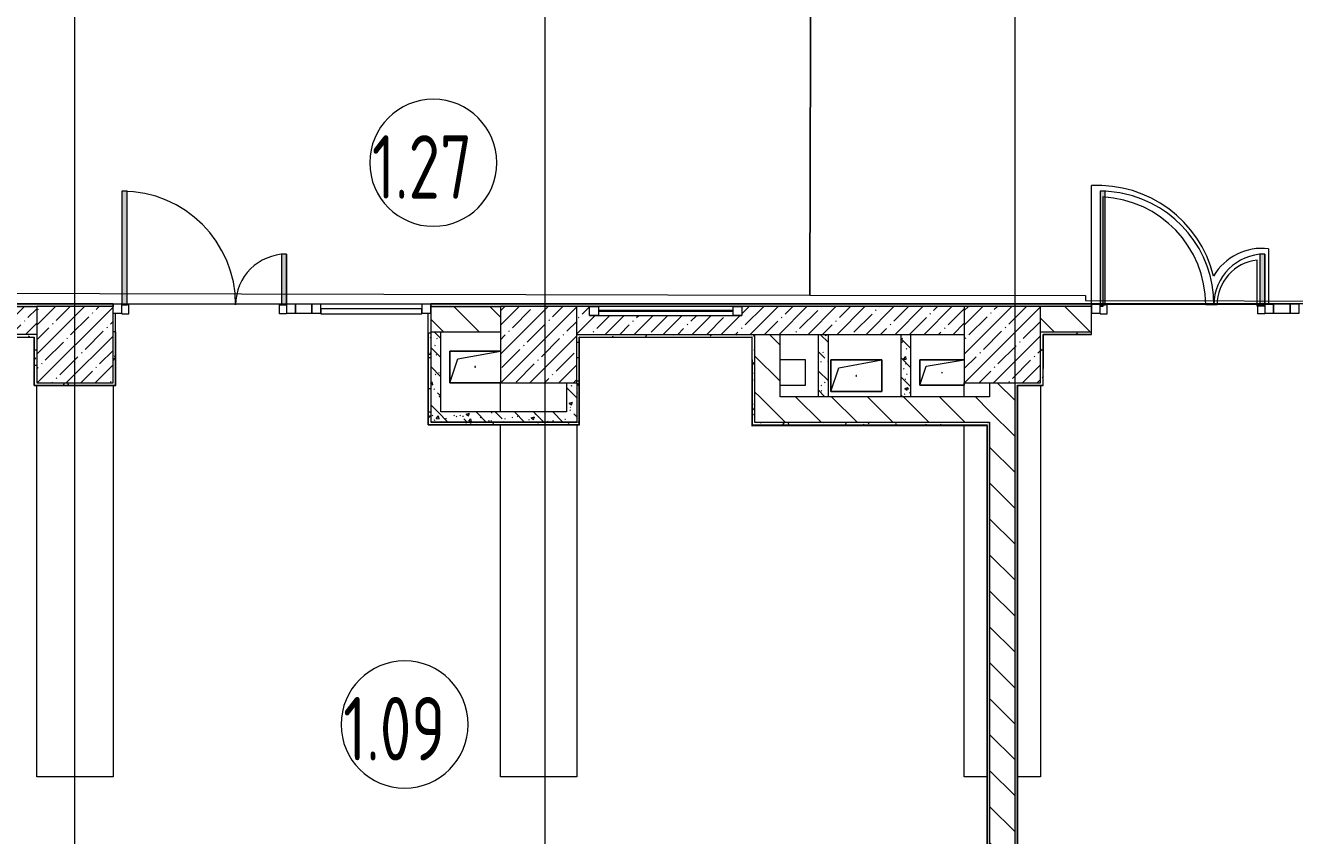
# Model space of a CAD drawing. Header units: millimetres. Extents: x -1113 to 415037, y -3642 to 354837.
# Drawn here: x 21885 to 31875, y 3600 to 9976 of the extents above; entities that cross this region are included whole.
import ezdxf

# ---------------------------------------------------------------- set-up
doc = ezdxf.new("R2010")
doc.units = ezdxf.units.MM
for name, color, linetype, lineweight in [('A-AREA-BNDY', 7, 'Continuous', 5), ('A-AREA-IDEN', 7, 'Continuous', 9), ('A-DETL-GENF', 7, 'Continuous', 9), ('A-FLOR', 7, 'Continuous', 9), ('A-GENM', 7, 'Continuous', 9), ('A-GLAZ', 7, 'Continuous', 9), ('A-GLAZ-1', 7, 'Continuous', 5), ('A-GLAZ-CURT', 7, 'Continuous', 9), ('A-GLAZ-CURT-1', 7, 'Continuous', 5), ('A-GLAZ-CURT-2', 7, 'Continuous', 20), ('A-GLAZ-CWMG', 7, 'Continuous', 9), ('A-GLAZ-CWMG-1', 7, 'Continuous', 20), ('A-WALL', 7, 'Continuous', 5), ('I-WALL', 7, 'Continuous', 5), ('S-COLS', 7, 'Continuous', 9), ('S-COLS-1', 7, 'Continuous', 5), ('Оси', 7, 'Continuous', 9)]:
    doc.layers.add(name, color=color, linetype=linetype, lineweight=lineweight)
for name, color, linetype, lineweight, true_color in [('A-DOOR-1', 7, 'Continuous', 5, 0xc0c0c0), ('A-DOOR-4', 7, 'Continuous', 5, 0xd7dbdf), ('A-WALL-1', 9, 'Continuous', 5, 0x808080), ('A-WALL-FNSH-1', 9, 'Continuous', 5, 0x808080)]:
    doc.layers.add(name, color=color, linetype=linetype, lineweight=lineweight, true_color=true_color)
doc.layers.add('A-FLOR-PATT-1', color=7, linetype='Continuous', lineweight=9, true_color=0xeef6ff, transparency=0.5)
doc.styles.add('СПДС', font='ГОСТ тип А.ttf', dxfattribs={"width": 0.9})
pattern_1 = [(135, (64.7, -136.06), (-141.4214, -141.4214), [])]
pattern_2 = [(135, (64.7, -136.06), (-150.8683, -150.8683), [213.36, -35.56, 7.112, -35.56]), (135, (64.7, 14.71), (-150.8683, -150.8683), []), (50, (64.7, -136.06), (255.0577, -22.3145), [26.67, -293.37]), (355, (64.7, -136.06), (-49.3404, 267.4791), [21.336, -234.696]), (100.451, (85.96, -137.92), (205.7195, 245.1636), [22.666, -249.326]), (46.184, (64.7, -64.94), (379.511, -58.86), [40.005, -440.055]), (96.636, (96.33, -69.85), (332.3634, 346.399), [33.999, -373.989]), (351.184, (64.7, -64.94), (332.367, 346.3953), [32.004, -352.044]), (21, (100.26, -82.72), (212.2602, -143.1711), [26.67, -293.37]), (326, (100.26, -82.72), (86.5224, 257.8632), [21.336, -234.696]), (71.451, (117.95, -94.65), (298.784, 114.6901), [22.666, -249.326]), (37.5, (64.7, -136.06), (4.32385, 118.3775), [6.706, -225.146, 6.706, -231.546, -235.585]), (37.5, (64.7, -136.06), (4.32385, 118.3775), [-470.103, 6.706, -228.879]), (7.5, (64.7, -136.06), (93.5476, 140.2533), [6.706, -129.134, 6.706, -219.812, -89.789]), (7.5, (64.7, -136.06), (93.5476, 140.2533), [-362.356, 6.706, -83.083]), (327.5, (-14.6, -136.06), (189.82734, -8.0202), [6.706, -82.194, 6.706, -270.662, -368.046]), (327.5, (-14.6, -136.06), (189.82734, -8.0202), [-366.268, 6.706, -361.34]), (317.5, (-50.16, -136.06), (207.3811, 35.5976), [6.706, -108.864, 6.706, -177.495, -261.366]), (317.5, (-50.16, -136.06), (207.3811, 35.5976), [-299.771, 6.706, -254.66])]
pattern_3 = [(45, (64.7, -136.06), (-114.04925, 114.04925), []), (45, (178.75, -136.06), (-114.04925, 114.04925), [201.612, -40.322, 6.706, -33.617])]
pattern_4 = [(0, (64.7, -136.06), (243.84, 60.96), [20.117, -162.763, 20.117, -162.763, -975.36]), (0, (64.7, -136.06), (243.84, 60.96), [-365.76, 20.117, -345.643, 20.117, -162.763, -426.72]), (0, (64.7, -136.06), (243.84, 60.96), [-914.4, 20.117, -101.803, 20.117, -284.683]), (120, (156.14, -105.58), (-174.71291, 180.69163), [20.117, -162.763, 20.117, -162.763, -975.36]), (120, (156.14, -105.58), (-174.71291, 180.69163), [-365.76, 20.117, -345.643, 20.117, -162.763, -426.72]), (120, (156.14, -105.58), (-174.71291, 180.69163), [-914.4, 20.117, -101.803, 20.117, -284.683]), (240, (186.62, 16.34), (-69.12709, -241.65163), [20.117, -162.763, 20.117, -162.763, -975.36]), (240, (186.62, 16.34), (-69.12709, -241.65163), [-365.76, 20.117, -345.643, 20.117, -162.763, -426.72]), (240, (186.62, 16.34), (-69.12709, -241.65163), [-914.4, 20.117, -101.803, 20.117, -284.683])]

# ---------------------------------------------------------------- blocks, each defined once
blk = doc.blocks.new('BSC_Колонна _Прямоугольная - 600х600-23286269-Объем проектирования 1 этажа')
at = {"layer": 'S-COLS-1'}
h = blk.add_hatch(dxfattribs=at)
h.set_pattern_fill('FP_3', color=256, style=0, pattern_type=2)
h.set_pattern_definition([(45, (-29509.74, -7600), (-114.04925, 114.04925), []), (45, (-29395.7, -7600), (-114.04925, 114.04925), [201.613, -40.323, 6.706, -33.617])])
h.paths.add_polyline_path([(-300, -300), (300, -300), (300, 300), (-300, 300), (-300, -187.4)])
for p, q in [((300, 300), (-300, 300)), ((-300, 300), (-300, -300)), ((300, -300), (300, 300)), ((-300, -300), (300, -300))]:
    blk.add_line(p, q, dxfattribs=at)
blk = doc.blocks.new('BSC_Колонна _Прямоугольная - 600х600-V18-Объем проектирования 1 этажа')
at = {"layer": 'S-COLS-1'}
h = blk.add_hatch(dxfattribs=at)
h.set_pattern_fill('FP_28', color=256, style=0, pattern_type=2)
h.set_pattern_definition([(45, (-25860, -7600), (-114.0493, 114.0493), []), (45, (-25745.95, -7600), (-114.0493, 114.0493), [201.613, -40.323, 6.706, -33.617])])
h.paths.add_polyline_path([(300, -300), (300, 300), (-300, 300), (-300, -300), (-110.8, -300)])
for p, q in [((300, 300), (-300, 300)), ((-300, 300), (-300, -300)), ((300, -300), (300, 300)), ((-300, -300), (300, -300))]:
    blk.add_line(p, q, dxfattribs=at)
blk = doc.blocks.new('BSC_Колонна _Прямоугольная - 600х600-V153-Объем проектирования 1 этажа')
at = {"layer": 'S-COLS-1'}
h = blk.add_hatch(dxfattribs=at)
h.set_pattern_fill('FP_155', color=256, style=0, pattern_type=2)
h.set_pattern_definition([(45, (-22210, -7600), (-114.0493, 114.0493), []), (45, (-22095.95, -7600), (-114.0493, 114.0493), [201.613, -40.323, 6.706, -33.617])])
h.paths.add_polyline_path([(160.9, -300), (300, -300), (300, 300), (-300, 300), (-300, -300)])
for p, q in [((300, 300), (-300, 300)), ((-300, 300), (-300, -300)), ((300, -300), (300, 300)), ((-300, -300), (300, -300))]:
    blk.add_line(p, q, dxfattribs=at)
blk = doc.blocks.new('GM_Отверстие прямоугольное _в плите_ - Отверстие-21981599-Объем проектирования 1 этажа')
at = {"layer": 'A-GENM'}
for p, q in [((-175, -100), (-175, 100)), ((-175, 100), (175, 100)), ((175, 100), (-175, 100)), ((-175, 100), (-175, -100)), ((-125, 50), (175, 100)), ((-175, -100), (-125, 50)), ((175, -80), (175, -100)), ((175, -100), (175, -80)), ((175, -100), (-175, -100)), ((-175, -100), (175, -100))]:
    blk.add_line(p, q, dxfattribs=at)
for start, end in [(360, 180), (180, 360)]:
    blk.add_arc((0, 0), 2.5, start, end, dxfattribs=at)
blk = doc.blocks.new('GM_Отверстие прямоугольное _в плите_ - Отверстие-V199-Объем проектирования 1 этажа')
at = {"layer": 'A-GENM'}
for p, q in [((-200, -125), (-200, 125)), ((-200, 125), (200, 125)), ((200, 125), (-200, 125)), ((-200, 125), (-200, -125)), ((-137.5, 62.5), (200, 125)), ((200, 125), (200, -125)), ((200, -125), (200, 125)), ((-200, -125), (-137.5, 62.5)), ((200, -125), (-200, -125)), ((-200, -125), (200, -125))]:
    blk.add_line(p, q, dxfattribs=at)
for start, end in [(360, 180), (180, 360)]:
    blk.add_arc((0, 0), 2.5, start, end, dxfattribs=at)
blk = doc.blocks.new('GM_Отверстие прямоугольное _в плите_ - Отверстие-V206-Объем проектирования 1 этажа')
at = {"layer": 'A-GENM'}
for p, q in [((-200, -125), (-200, 125)), ((-200, 125), (200, 125)), ((200, 125), (-200, 125)), ((-200, 125), (-200, -125)), ((-137.5, 62.5), (200, 125)), ((-200, -125), (-137.5, 62.5)), ((200, -125), (-200, -125)), ((-200, -125), (200, -125))]:
    blk.add_line(p, q, dxfattribs=at)
for start, end in [(360, 180), (180, 360)]:
    blk.add_arc((0, 0), 2.5, start, end, dxfattribs=at)
blk = doc.blocks.new('Прямоугольный импост - 50 x 70 мм-31700031-Объем проектирования 1 этажа')
at = {"layer": 'A-GLAZ-CWMG-1'}
for p, q in [((-70, 35), (0, 35)), ((-70, -35), (-70, 35)), ((0, 35), (0, -35)), ((0, -35), (-70, -35))]:
    blk.add_line(p, q, dxfattribs=at)
blk = doc.blocks.new('Дверь_Витражная_остекление_ - ДВН_ДАО_Главный вход_1200 в свету-31742133-Объем проектирования 1 этажа')
at = {"layer": 'A-DETL-GENF'}
for p, q in [((-607.5, 925), (-647.5, 925)), ((-647.5, 925), (-647.5, 35)), ((-607.5, 30), (-607.5, 925)), ((647.5, 430), (607.5, 430)), ((607.5, 430), (607.5, 30)), ((647.5, 35), (647.5, 430)), ((-647.5, 30), (-607.5, 30)), ((-592.5, 30), (-647.5, 30)), ((-592.5, -40), (-592.5, 30)), ((592.5, -40), (592.5, 30)), ((592.5, 30), (647.5, 30)), ((607.5, 30), (647.5, 30)), ((-647.5, -35), (-647.5, -40)), ((-647.5, -40), (-592.5, -40)), ((647.5, -40), (592.5, -40)), ((647.5, -35), (647.5, -40))]:
    blk.add_line(p, q, dxfattribs=at)
at = {"layer": 'A-DOOR-1'}
for p, q in [((-647.5, 925), (-647.5, 35)), ((647.5, 430), (647.5, 35))]:
    blk.add_line(p, q, dxfattribs=at)
for centre, radius, start, end in [((-647.5, 30), 895, 360, 90), ((647.5, 30), 400, 90, 180)]:
    blk.add_arc(centre, radius, start, end, dxfattribs=at)
blk = doc.blocks.new('Системная панель - Стемалит - 40мм-31720939-Объем проектирования 1 этажа')
at = {"layer": 'A-GLAZ-CURT-2'}
for p, q in [((65, 35), (-65, 35)), ((-65, 35), (-65, -35)), ((65, -35), (65, 35)), ((-65, -35), (65, -35))]:
    blk.add_line(p, q, dxfattribs=at)
blk = doc.blocks.new('Прямоугольный импост - 50 x 70 мм-31687886-Объем проектирования 1 этажа')
at = {"layer": 'A-GLAZ-CWMG-1'}
for p, q in [((-35, 35), (35, 35)), ((-35, -35), (-35, 35)), ((35, 35), (35, -35)), ((35, -35), (-35, -35))]:
    blk.add_line(p, q, dxfattribs=at)
blk = doc.blocks.new('Прямоугольный импост - 50 x 70 мм-31701779-Объем проектирования 1 этажа')
at = {"layer": 'A-GLAZ-CWMG-1'}
for p, q in [((0, 35), (-70, 35)), ((-70, 35), (-70, -35)), ((-70, -35), (0, -35)), ((0, -35), (0, -17))]:
    blk.add_line(p, q, dxfattribs=at)
blk = doc.blocks.new('Системная панель - Стекло - 40мм-31720953-Объем проектирования 1 этажа')
at = {"layer": 'A-GLAZ-CURT-1'}
h = blk.add_hatch(dxfattribs=at)
h.set_pattern_fill('FP_193', color=256, style=0, pattern_type=2)
h.set_pattern_definition([(45, (-24742.5, -7683), (-565.685, 565.685), [400, -1200]), (45, (-25142.5, -7883), (-565.685, 565.685), [1200, -400]), (45, (-24342.5, -8083), (-565.685, 565.685), [400, -1200])])
h.paths.add_polyline_path([(-108.5, -40), (397.5, -40), (397.5, 0), (-397.5, 0), (-397.5, -40)])
at = {"layer": 'A-GLAZ-CURT-2'}
for p, q in [((397.5, 0), (-397.5, 0)), ((-397.5, 0), (-397.5, -40)), ((397.5, -40), (397.5, 0)), ((-397.5, -40), (397.5, -40))]:
    blk.add_line(p, q, dxfattribs=at)
blk = doc.blocks.new('Прямоугольный импост - 50 x 70 мм-31702100-Объем проектирования 1 этажа')
at = {"layer": 'A-GLAZ-CWMG-1'}
for p, q in [((-35, 35), (35, 35)), ((-35, -35), (-35, 35)), ((35, 35), (35, -35)), ((35, -35), (-35, -35))]:
    blk.add_line(p, q, dxfattribs=at)
blk = doc.blocks.new('Прямоугольный импост - 50 x 70 мм-31720914-Объем проектирования 1 этажа')
at = {"layer": 'A-GLAZ-CWMG'}
blk.add_line((24940, 7918), (24145, 7918), dxfattribs=at)
blk = doc.blocks.new('Дверь_Витражная_остекление_ - ДВН_ДАО_Главный вход_1200 в свету-V258-Объем проектирования 1 этажа')
at = {"layer": 'A-DETL-GENF'}
for p, q in [((-607.5, 925), (-647.5, 925)), ((-647.5, 925), (-647.5, 35)), ((-607.5, 876.9), (-607.5, 925)), ((-607.5, 30), (-607.5, 876.9)), ((647.5, 430), (607.5, 430)), ((607.5, 430), (607.5, 30)), ((647.5, 35), (647.5, 430)), ((-647.5, 30), (-627.5, 30)), ((-627.5, 30), (-647.5, 30)), ((-627.5, 30), (-607.5, 30)), ((-592.5, 30), (-627.5, 30)), ((-592.5, -40), (-592.5, 30)), ((592.5, 20), (592.5, 30)), ((592.5, 30), (647.5, 30)), ((592.5, -40), (592.5, 20)), ((607.5, 30), (647.5, 30)), ((-647.5, -35), (-647.5, -40)), ((-647.5, -40), (-592.5, -40)), ((647.5, -40), (592.5, -40)), ((647.5, -35), (647.5, -40))]:
    blk.add_line(p, q, dxfattribs=at)
at = {"layer": 'A-DOOR-4'}
for p, q in [((-647.5, 925), (-647.5, 35)), ((647.5, 430), (647.5, 35))]:
    blk.add_line(p, q, dxfattribs=at)
for centre, radius, start, end in [((-647.5, 30), 895, 78.75, 90), ((-647.5, 30), 895, 360, 78.61092), ((647.5, 30), 400, 90, 180)]:
    blk.add_arc(centre, radius, start, end, dxfattribs=at)
blk = doc.blocks.new('Прямоугольный импост - 50 x 70 мм-V259-Объем проектирования 1 этажа')
at = {"layer": 'A-GLAZ-CWMG-1'}
for p, q in [((-35, 35), (35, 35)), ((-35, -35), (-35, 35)), ((35, 35), (35, -35)), ((35, -35), (-35, -35))]:
    blk.add_line(p, q, dxfattribs=at)
blk = doc.blocks.new('Прямоугольный импост - 50 x 70 мм-V260-Объем проектирования 1 этажа')
at = {"layer": 'A-GLAZ-CWMG-1'}
for p, q in [((0, 35), (-70, 35)), ((-70, 35), (-70, -35)), ((0, -35), (0, 35)), ((-70, -35), (0, -35))]:
    blk.add_line(p, q, dxfattribs=at)
blk = doc.blocks.new('Прямоугольный импост - 50 x 70 мм-V262-Объем проектирования 1 этажа')
at = {"layer": 'A-GLAZ-CWMG-1'}
for p, q in [((-35, 35), (35, 35)), ((-35, -35), (-35, 35)), ((35, 35), (35, -35)), ((35, -35), (-35, -35))]:
    blk.add_line(p, q, dxfattribs=at)
blk = doc.blocks.new('120_Окно_СКБ_1Ст - 120_Окно_СКБ_1Ст 400х1200 EI30-24228621-Объем проектирования 1 этажа')
at = {"layer": 'A-GLAZ'}
for p, q in [((-600, 40), (-600, 110)), ((-600, 110), (-530, 110)), ((-530, 110), (-530, 40)), ((530, 40), (530, 110)), ((530, 110), (600, 110)), ((600, 110), (600, 40)), ((-530, 40), (-600, 40)), ((600, 40), (530, 40))]:
    blk.add_line(p, q, dxfattribs=at)
at = {"layer": 'A-GLAZ-1'}
for p, q in [((600, 110), (-600, 110)), ((-600, 40), (600, 40)), ((530, 80), (-530, 80)), ((530, 70), (-530, 70))]:
    blk.add_line(p, q, dxfattribs=at)
blk = doc.blocks.new('Марка_Помещения - Номер-25198446-Объем проектирования 1 этажа')
at = {"layer": 'A-AREA-IDEN'}
for start, end in [(360, 180), (180, 360)]:
    blk.add_arc((0, 0), 2.5, start, end, dxfattribs=at)

msp = doc.modelspace()

# ---------------------------------------------------------------- hatches: boundary and pattern name
at = {"layer": 'A-FLOR-PATT-1'}
h = msp.add_hatch(color=256, dxfattribs=at)
h.paths.add_polyline_path([(30384.7, 7783.9), (30382.8, 8624.1), (30364.7, 8626), (30364.7, 7783.9)])
h.paths.add_polyline_path([(23899.7, 7783.9), (23939.7, 7783.9), (23939.7, 8176.9), (23899.7, 8176.9)])
h.paths.add_polyline_path([(22684.7, 7783.9), (22684.7, 8671.9), (22644.7, 8671.9), (22644.7, 7783.9)])
h.paths.add_polyline_path([(38231.3, 7883.9), (38584.7, 7883.9), (38584.7, 7928.9), (37609.2, 7928.9), (37609.2, 7883.9), (38034.7, 7883.9)])
h.paths.add_polyline_path([(38168.2, 9873.9), (38584.7, 9873.9), (38584.7, 9918.9), (37609.2, 9918.9), (37609.2, 9873.9), (38034.7, 9873.9)])
h = msp.add_hatch(color=256, dxfattribs=at)
h.paths.add_polyline_path([(30364.7, 7783.9), (30364.7, 8626), (30384.7, 8626), (30382.8, 8671.9), (30344.7, 8671.9), (30344.7, 7783.9)])
h.paths.add_polyline_path([(31639.7, 7783.9), (31639.7, 8176.9), (31599.7, 8176.9), (31599.7, 7783.9)])
h = msp.add_hatch(color=256, dxfattribs=at)
h.paths.add_polyline_path([(23939.7, 7776.9), (23939.7, 7783.9), (23899.7, 7781.9), (23899.7, 7776.9)])
h.paths.add_polyline_path([(22644.7, 7776.9), (22684.7, 7776.9), (22684.7, 7783.9), (22644.7, 7781.9)])
h = msp.add_hatch(color=256, dxfattribs=at)
h.paths.add_polyline_path([(31639.7, 7776.9), (31639.7, 7783.9), (31599.7, 7781.9), (31599.7, 7776.9)])
h.paths.add_polyline_path([(30364.7, 7776.9), (30364.7, 7783.9), (30344.7, 7781.9), (30344.7, 7776.9)])
msp.add_hatch(color=256, dxfattribs=at).paths.add_polyline_path([(30364.7, 7776.9), (30384.7, 7776.9), (30384.7, 7783.9), (30364.7, 7783.9)])
at = {"layer": 'I-WALL'}
h = msp.add_hatch(dxfattribs=at)
h.set_pattern_fill('FP_1', color=256, style=0, pattern_type=2)
h.set_pattern_definition(pattern_3)
h.paths.add_polyline_path([(20554.7, 7543.9), (21974.7, 7543.9), (21974.7, 7763.9), (18549.7, 7763.9), (18549.7, 7543.9), (20372.5, 7543.9)])
h.paths.add_polyline_path([(17569.7, 7543.9), (17599.7, 7543.9), (17599.7, 7763.9), (17324.7, 7763.9), (17324.7, 7543.9), (17344.7, 7543.9)])
h = msp.add_hatch(dxfattribs=at)
h.set_pattern_fill('FP_191', color=256, style=0, pattern_type=2)
h.set_pattern_definition(pattern_4)
h.paths.add_polyline_path([(29474.4, 7763.9), (30274.7, 7763.9), (30274.7, 7783.9), (25074.7, 7783.9), (25074.7, 7763.9), (29274.4, 7763.9)])
h.paths.add_polyline_path([(38554.7, 7763.9), (38604.7, 7763.9), (38604.7, 7783.9), (32774.7, 7783.9), (32774.7, 7763.9), (38534.6, 7763.9)])
h.paths.add_polyline_path([(22435.6, 7763.9), (22574.7, 7763.9), (22574.7, 7783.9), (20284.7, 7783.9), (20284.7, 7763.9), (21974.7, 7763.9)])
h = msp.add_hatch(dxfattribs=at)
h.set_pattern_fill('FP_23', color=256, style=0, pattern_type=2)
h.set_pattern_definition(pattern_1)
h.paths.add_polyline_path([(25154.7, 7563.9), (25624.7, 7563.9), (25624.7, 7763.9), (25074.7, 7763.9), (25074.7, 7563.9)])
h = msp.add_hatch(dxfattribs=at)
h.set_pattern_fill('FP_1', color=256, style=0, pattern_type=2)
h.set_pattern_definition(pattern_3)
h.paths.add_polyline_path([(26224.7, 7543.9), (29274.4, 7543.9), (29274.4, 7763.9), (27524.7, 7762.5), (27524.7, 7693.9), (26324.7, 7693.9), (26324.7, 7763.9), (26224.7, 7763.9)])
h = msp.add_hatch(dxfattribs=at)
h.set_pattern_fill('FP_23', color=256, style=0, pattern_type=2)
h.set_pattern_definition(pattern_1)
h.paths.add_polyline_path([(33074.7, 7563.9), (33074.7, 7763.9), (32774.7, 7763.9), (32774.7, 7563.9), (33056, 7563.9)])
h.paths.add_polyline_path([(30274.7, 7563.9), (30274.7, 7763.9), (29874.4, 7763.9), (29874.4, 7563.9), (29894.4, 7563.9)])
h = msp.add_hatch(dxfattribs=at)
h.set_pattern_fill('FP_191', color=256, style=0, pattern_type=2)
h.set_pattern_definition(pattern_4)
h.paths.add_polyline_path([(20807.7, 7523.9), (21953.7, 7523.9), (21954.7, 7543.9), (20794.7, 7543.9), (20794.7, 7523.9)])
h = msp.add_hatch(dxfattribs=at)
h.set_pattern_fill('FP_191', color=256, style=0, pattern_type=2)
h.set_pattern_definition(pattern_4)
h.paths.add_polyline_path([(21954.7, 7163.9), (21974.7, 7163.9), (21974.7, 7543.9), (21954.7, 7543.9), (21954.7, 7164.6)])
h = msp.add_hatch(dxfattribs=at)
h.set_pattern_fill('FP_191', color=256, style=0, pattern_type=2)
h.set_pattern_definition(pattern_4)
h.paths.add_polyline_path([(22574.7, 7143.9), (22594.7, 7143.9), (22594.7, 7563.9), (22574.7, 7563.9), (22574.7, 7163.9)])
h = msp.add_hatch(dxfattribs=at)
h.set_pattern_fill('FP_191', color=256, style=0, pattern_type=2)
h.set_pattern_definition(pattern_4)
h.paths.add_polyline_path([(25074.7, 6854.9), (25074.7, 7553.9), (25054.7, 7553.9), (25054.7, 6854.9)])
h = msp.add_hatch(dxfattribs=at)
h.set_pattern_fill('FP_41', color=256, style=0, pattern_type=2)
h.set_pattern_definition(pattern_2)
h.paths.add_polyline_path([(25074.7, 6933.9), (25154.7, 6933.9), (25154.7, 7563.9), (25074.7, 7563.9), (25074.7, 7133.9)])
h = msp.add_hatch(dxfattribs=at)
h.set_pattern_fill('FP_191', color=256, style=0, pattern_type=2)
h.set_pattern_definition(pattern_4)
h.paths.add_polyline_path([(26244.7, 7523.9), (27604.7, 7523.9), (27604.7, 7543.9), (26224.7, 7543.9), (26224.7, 7523.9)])
h = msp.add_hatch(dxfattribs=at)
h.set_pattern_fill('FP_191', color=256, style=0, pattern_type=2)
h.set_pattern_definition(pattern_4)
h.paths.add_polyline_path([(26243.7, 6834.9), (26244.7, 6834.9), (26244.7, 7522.9), (26224.7, 7522.9), (26224.7, 6834.9)])
h = msp.add_hatch(dxfattribs=at)
h.set_pattern_fill('FP_191', color=256, style=0, pattern_type=2)
h.set_pattern_definition(pattern_4)
h.paths.add_polyline_path([(27624.7, 6853.9), (27624.7, 7543.9), (27604.7, 7522.9), (27604.7, 6853.9)])
h.paths.add_polyline_path([(27604.7, 7523.9), (27624.7, 7543.9), (27604.7, 7543.9)])
h = msp.add_hatch(dxfattribs=at)
h.set_pattern_fill('FP_23', color=256, style=0, pattern_type=2)
h.set_pattern_definition(pattern_1)
h.paths.add_polyline_path([(27824.4, 7053.9), (27824.7, 7053.9), (27824.4, 7543.9), (27624.7, 7543.9), (27624.7, 7053.9), (27726.3, 7053.9)])
h = msp.add_hatch(dxfattribs=at)
h.set_pattern_fill('FP_41', color=256, style=0, pattern_type=2)
h.set_pattern_definition(pattern_2)
h.paths.add_polyline_path([(28204.7, 7053.9), (28204.7, 7543.9), (28124.7, 7543.9), (28124.7, 7053.9), (28159.7, 7053.9)])
h = msp.add_hatch(dxfattribs=at)
h.set_pattern_fill('FP_41', color=256, style=0, pattern_type=2)
h.set_pattern_definition(pattern_2)
h.paths.add_polyline_path([(28854.7, 7053.9), (28854.7, 7543.9), (28774.7, 7543.9), (28774.7, 7053.9)])
h = msp.add_hatch(dxfattribs=at)
h.set_pattern_fill('FP_191', color=256, style=0, pattern_type=2)
h.set_pattern_definition(pattern_4)
h.paths.add_polyline_path([(29893.3, 7163.9), (29894.4, 7163.9), (29893.5, 7543.9), (29874.4, 7563.9), (29874.7, 7163.9)])
h.paths.add_polyline_path([(29894.4, 7543.9), (29894.4, 7563.9), (29874.4, 7563.9)])
h = msp.add_hatch(dxfattribs=at)
h.set_pattern_fill('FP_191', color=256, style=0, pattern_type=2)
h.set_pattern_definition(pattern_4)
h.paths.add_polyline_path([(29894.4, 7543.9), (30274.7, 7543.9), (30274.7, 7563.9), (29894.4, 7563.9)])
h = msp.add_hatch(dxfattribs=at)
h.set_pattern_fill('FP_191', color=256, style=0, pattern_type=2)
h.set_pattern_definition(pattern_4)
h.paths.add_polyline_path([(22435.6, 7143.9), (22574.7, 7143.9), (22574.7, 7163.9), (21954.7, 7163.9), (21954.7, 7143.9), (21978.6, 7143.9)])
h = msp.add_hatch(dxfattribs=at)
h.set_pattern_fill('FP_41', color=256, style=0, pattern_type=2)
h.set_pattern_definition(pattern_2)
h.paths.add_polyline_path([(26224.7, 6853.9), (26224.7, 7163.9), (26144.7, 7163.9), (26144.7, 6854.9), (26223.7, 6854.9)])
h = msp.add_hatch(dxfattribs=at)
h.set_pattern_fill('FP_23', color=256, style=0, pattern_type=2)
h.set_pattern_definition(pattern_1)
h.paths.add_polyline_path([(29663.9, 363.9), (29674.4, 363.9), (29674.4, 7163.9), (29474.4, 7163.9), (29474.4, 363.9), (29656.3, 363.9)])
h = msp.add_hatch(dxfattribs=at)
h.set_pattern_fill('FP_191', color=256, style=0, pattern_type=2)
h.set_pattern_definition(pattern_4)
h.paths.add_polyline_path([(29894.4, 7143.9), (29893.3, 7163.9), (29674.4, 7162.9), (29674.4, 7143.9), (29874.7, 7143.9)])
h = msp.add_hatch(dxfattribs=at)
h.set_pattern_fill('FP_191', color=256, style=0, pattern_type=2)
h.set_pattern_definition(pattern_4)
h.paths.add_polyline_path([(29674.4, 383.9), (29693.4, 383.9), (29693.4, 7142.9), (29674.4, 7143.9), (29674.4, 386.7)])
h = msp.add_hatch(dxfattribs=at)
h.set_pattern_fill('FP_23', color=256, style=0, pattern_type=2)
h.set_pattern_definition(pattern_1)
h.paths.add_polyline_path([(29454.4, 6853.9), (29474.4, 6853.9), (29474.4, 7053.9), (27624.7, 7053.9), (27624.7, 6853.9), (29334.7, 6853.9)])
h = msp.add_hatch(dxfattribs=at)
h.set_pattern_fill('FP_41', color=256, style=0, pattern_type=2)
h.set_pattern_definition(pattern_2)
h.paths.add_polyline_path([(26144.7, 6853.9), (26144.7, 6933.9), (25074.7, 6933.9), (25074.7, 6853.9), (25684.7, 6853.9)])
h = msp.add_hatch(dxfattribs=at)
h.set_pattern_fill('FP_191', color=256, style=0, pattern_type=2)
h.set_pattern_definition(pattern_4)
h.paths.add_polyline_path([(26224.7, 6834.9), (26223.7, 6854.9), (25054.7, 6853.9), (25054.7, 6834.9), (26144.7, 6834.9)])
h = msp.add_hatch(dxfattribs=at)
h.set_pattern_fill('FP_191', color=256, style=0, pattern_type=2)
h.set_pattern_definition(pattern_4)
h.paths.add_polyline_path([(28624.8, 6833.9), (29454.4, 6833.9), (29453.4, 6853.9), (27604.7, 6853.9), (27604.7, 6833.9), (28490.3, 6833.9)])
h = msp.add_hatch(dxfattribs=at)
h.set_pattern_fill('FP_191', color=256, style=0, pattern_type=2)
h.set_pattern_definition(pattern_4)
h.paths.add_polyline_path([(29454.4, 383.9), (29474.4, 383.9), (29474.4, 6853.9), (29454.4, 6853.9), (29454.4, 384)])

# ---------------------------------------------------------------- linework, layer by layer
msp.add_lwpolyline([(30274.7, 7784.9), (31709.7, 7784.9)])
at = {"layer": 'A-AREA-BNDY', "flags": 128}
for points in [[(28087.4, 10813.1), (28066.4, 10813.1), (28059.5, 7854.6), (30229.5, 7849.5), (30229.4, 7811.5), (32729.4, 7805.7), (32729.5, 7843.7), (38538.5, 7830), (38544.9, 10588), (37994.9, 10589.3), (37996.2, 11131.3), (38276.2, 11130.7), (38303.9, 22912.6), (37674.4, 22914.1), (37531.9, 22914.4), (37044.9, 22915.6), (37044.9, 22916.6), (35244.9, 22920.8), (35244.9, 22919.8), (34757.9, 22920.9), (34615.4, 22921.3), (34285.9, 22922.1), (34264.2, 13678.1), (28094.2, 13692.6)], [(28059.5, 7854.6), (28066.4, 10812.6), (22595.5, 10825.5), (22597.8, 11825.5), (20259.8, 11830.9), (20257.5, 10851.9), (20236.5, 10842), (20229.5, 7873)]]:
    msp.add_lwpolyline(points, close=True, dxfattribs=at)
at = {"layer": 'A-FLOR'}
for p, q in [((30274.7, 7783.9), (30274.7, 8715.6)), ((30364.7, 8626), (30364.7, 7763.9)), ((31669.7, 8219.1), (31669.7, 7781.9)), ((31579.7, 7766.9), (31579.7, 8129.7)), ((20275, 7783.9), (30274.7, 7783.9)), ((22594.7, 7143.9), (22594.7, 7711.9)), ((25054.7, 6834.9), (25054.7, 7711.9)), ((30274.7, 7543.9), (30274.7, 7711.9)), ((38559.7, 7783.9), (30276.8, 7783.9)), ((30364.7, 7763.9), (30344.7, 7763.9)), ((31264.7, 7776.9), (31174.7, 7776.9)), ((31639.7, 7766.9), (31579.7, 7766.9)), ((20794.7, 7523.9), (21953.7, 7523.9)), ((21954.7, 7523.9), (21954.7, 7143.9)), ((26244.7, 7523.9), (27604.7, 7523.9)), ((26244.7, 6834.9), (26244.7, 7522.9)), ((29894.4, 7543.9), (30274.7, 7543.9)), ((27604.7, 7343.8), (27604.7, 7146.1)), ((28024.4, 7343.9), (27824.7, 7343.9)), ((28024.4, 7143.9), (28024.4, 7343.9)), ((29894.4, 7143.9), (29894.4, 7276.5)), ((21954.7, 7143.9), (22594.7, 7143.9)), ((21974.7, 4063.9), (21974.7, 7143.9)), ((22574.7, 7143.9), (22574.7, 4063.9)), ((25624.7, 6933.9), (25624.7, 7163.9)), ((25624.7, 7163.9), (26144.7, 7163.9)), ((27604.7, 7143.8), (27604.7, 6833.9)), ((27824.7, 7143.9), (28024.4, 7143.9)), ((29274.7, 7053.9), (29274.7, 7163.9)), ((29274.7, 7163.9), (29474.4, 7163.9)), ((29693.4, 7143.9), (29894.4, 7143.9)), ((29693.4, 383.9), (29693.4, 7142.9)), ((29874.7, 7143.9), (29874.7, 4063.9)), ((25054.7, 6834.9), (26244.7, 6834.9)), ((25624.7, 4063.9), (25624.7, 6834.9)), ((26224.7, 6834.9), (26224.7, 4063.9)), ((29274.7, 4063.9), (29274.7, 6825.9)), ((29454.4, 6825.9), (29454.4, 383.9)), ((22574.7, 4063.9), (21974.7, 4063.9)), ((26224.7, 4063.9), (25624.7, 4063.9)), ((29454.4, 4063.9), (29274.7, 4063.9)), ((29874.7, 4063.9), (29693.4, 4063.9))]:
    msp.add_line(p, q, dxfattribs=at)
for centre, radius, start, end in [((30324.7, 7776.9), 940, 13.96903, 93.04909), ((30324.7, 7776.9), 940, 13.96903, 93.04909), ((30324.7, 7776.9), 850, 360, 87.30273), ((30324.7, 7776.9), 850, 360, 87.30273), ((31619.7, 7776.9), 445, 83.54865, 149.34163), ((31619.7, 7776.9), 445, 83.54865, 149.34163), ((31619.7, 7776.9), 355, 96.4696, 180), ((31619.7, 7776.9), 355, 96.4696, 180)]:
    msp.add_arc(centre, radius, start, end, dxfattribs=at)
at = {"layer": 'A-WALL'}
for p, q in [((26324.7, 7763.9), (26224.7, 7763.9)), ((29274.4, 7763.9), (27524.7, 7763.9)), ((21953.7, 7523.9), (21954.7, 7523.9)), ((26224.7, 7543.9), (27624.7, 7543.9)), ((26244.7, 7522.9), (26244.7, 7523.9)), ((26245.7, 7522.9), (26244.7, 7522.9)), ((27604.7, 7522.9), (27603.7, 7522.9)), ((27604.7, 7143.8), (27604.7, 7523.9)), ((30274.7, 7543.9), (29894.4, 7543.9)), ((29894.4, 7543.9), (29894.4, 7276.5)), ((29894.4, 7542.9), (29895.4, 7542.9)), ((29454.4, 6825.9), (29454.4, 6832.9))]:
    msp.add_line(p, q, dxfattribs=at)
at = {"layer": 'A-WALL-1'}
for p, q in [((18579.7, 7763.9), (21974.7, 7763.9)), ((22574.7, 7763.9), (22574.7, 7783.9)), ((25074.7, 7783.9), (25074.7, 6853.9)), ((25074.7, 7763.9), (25624.7, 7763.9)), ((30274.7, 7763.9), (29874.4, 7763.9)), ((30274.7, 7711.9), (30274.7, 7783.9)), ((21974.7, 7543.9), (18579.7, 7543.9)), ((22594.7, 7563.9), (22574.7, 7563.9)), ((25074.7, 7553.9), (25054.7, 7553.9)), ((25074.7, 7563.9), (25624.7, 7563.9)), ((25154.7, 6933.9), (25154.7, 7563.9)), ((27624.7, 7543.9), (29274.4, 7543.9)), ((27624.7, 7543.9), (27624.7, 6853.9)), ((27824.7, 7053.9), (27824.7, 7543.9)), ((28124.7, 7543.9), (28124.7, 7053.9)), ((28204.7, 7053.9), (28204.7, 7543.9)), ((28774.7, 7543.9), (28774.7, 7053.9)), ((28854.7, 7053.9), (28854.7, 7543.9)), ((29874.4, 7563.9), (30274.7, 7563.9)), ((26144.7, 7163.9), (26144.7, 6933.9)), ((26224.7, 7163.9), (26224.7, 6853.9)), ((29474.4, 7163.9), (29474.4, 7053.9)), ((29673.4, 7163.9), (29673.4, 363.9)), ((29674.4, 363.9), (29674.4, 7163.9)), ((29693.4, 7142.9), (29693.4, 7143.9)), ((29474.4, 7053.9), (27824.7, 7053.9)), ((26144.7, 6933.9), (25154.7, 6933.9)), ((26224.7, 6854.9), (25074.7, 6854.9)), ((25074.7, 6853.9), (26224.7, 6853.9)), ((27624.7, 6853.9), (29474.4, 6853.9)), ((29474.4, 6853.9), (29474.4, 363.9))]:
    msp.add_line(p, q, dxfattribs=at)
at = {"layer": 'A-WALL-FNSH-1'}
for p, q in [((22574.7, 7784.9), (20274.7, 7784.9)), ((22574.7, 7783.9), (22574.7, 7784.9)), ((30274.7, 7784.9), (25074.7, 7784.9)), ((25074.7, 7784.9), (25074.7, 7783.9)), ((20795.7, 7522.9), (21953.7, 7522.9)), ((21953.7, 7142.9), (21953.7, 7523.9)), ((22595.7, 7563.9), (22594.7, 7563.9)), ((22595.7, 7142.9), (22595.7, 7563.9)), ((25054.7, 7553.9), (25053.7, 7553.9)), ((25053.7, 7553.9), (25053.7, 6832.9)), ((26245.7, 7522.9), (27603.7, 7522.9)), ((26245.7, 6832.9), (26245.7, 7522.9)), ((27603.7, 7522.9), (27603.7, 6825.9)), ((29895.4, 7542.9), (30274.7, 7542.9)), ((29895.4, 7142.9), (29895.4, 7542.9)), ((30274.7, 7542.9), (30274.7, 7543.9)), ((21953.7, 7142.9), (22595.7, 7142.9)), ((29693.4, 7142.9), (29694.4, 7142.9)), ((29694.4, 7142.9), (29694.4, 383.9)), ((29695.4, 7142.9), (29895.4, 7142.9)), ((29695.4, 384.9), (29695.4, 7142.9)), ((25053.7, 6832.9), (26245.7, 6832.9)), ((25054.7, 6833.9), (25054.7, 6834.9)), ((26244.7, 6833.9), (25054.7, 6833.9)), ((26244.7, 6834.9), (26244.7, 6833.9)), ((27603.7, 6825.9), (27604.7, 6825.9)), ((29453.4, 6825.9), (29453.4, 384.9))]:
    msp.add_line(p, q, dxfattribs=at)
at = {"layer": 'I-WALL'}
for p, q in [((27604.7, 6833.9), (29454.4, 6833.9)), ((27604.7, 6833.9), (27604.7, 6832.9)), ((29453.4, 6825.9), (27604.7, 6825.9)), ((29454.4, 6832.9), (29454.4, 6833.9))]:
    msp.add_line(p, q, dxfattribs=at)
at = {"layer": 'Оси'}
for points in [[(22274.7, -2042.3), (22274.7, 2957.7), (22274.7, 22262), (22274.7, 27262)], [(25974.7, -2042.3), (25974.7, 2957.7), (25974.7, 22262), (25974.7, 27262)], [(29674.7, -2042.3), (29674.7, 2957.7), (29674.7, 22262), (29674.7, 27262)]]:
    msp.add_lwpolyline(points, dxfattribs=at)

# ---------------------------------------------------------------- block references
at = {"layer": 'A-AREA-IDEN', "xscale": 199.9999999999999, "yscale": 199.9999999999999, "zscale": 199.9999999999999}
for p in [(25095.4, 8895.2), (24869.7, 4474.4)]:
    msp.add_blockref('Марка_Помещения - Номер-25198446-Объем проектирования 1 этажа', p, dxfattribs=at)
at = {"layer": 'A-DOOR-1'}
msp.add_blockref('Дверь_Витражная_остекление_ - ДВН_ДАО_Главный вход_1200 в свету-31742133-Объем проектирования 1 этажа', (23292.2, 7746.9), dxfattribs=at)
at = {"layer": 'A-DOOR-4'}
msp.add_blockref('Дверь_Витражная_остекление_ - ДВН_ДАО_Главный вход_1200 в свету-V258-Объем проектирования 1 этажа', (30992.2, 7746.9), dxfattribs=at)
at = {"layer": 'A-GENM'}
for name, p in [('GM_Отверстие прямоугольное _в плите_ - Отверстие-V206-Объем проектирования 1 этажа', (25424.7, 7288.9)), ('GM_Отверстие прямоугольное _в плите_ - Отверстие-V199-Объем проектирования 1 этажа', (28424.7, 7218.9)), ('GM_Отверстие прямоугольное _в плите_ - Отверстие-21981599-Объем проектирования 1 этажа', (29099.4, 7243.9))]:
    msp.add_blockref(name, p, dxfattribs=at)
at = {"layer": 'A-GLAZ', "color": 3}
msp.add_blockref('120_Окно_СКБ_1Ст - 120_Окно_СКБ_1Ст 400х1200 EI30-24228621-Объем проектирования 1 этажа', (26924.7, 7653.9), dxfattribs=at)
at = {"layer": 'A-GLAZ-CURT'}
for name, p in [('Системная панель - Стемалит - 40мм-31720939-Объем проектирования 1 этажа', (24074.7, 7746.9)), ('Системная панель - Стекло - 40мм-31720953-Объем проектирования 1 этажа', (24607.2, 7746.9)), ('Системная панель - Стемалит - 40мм-31720939-Объем проектирования 1 этажа', (31774.7, 7746.9))]:
    msp.add_blockref(name, p, dxfattribs=at)
at = {"layer": 'A-GLAZ-CWMG', "rotation": 180}
for name, p in [('Прямоугольный импост - 50 x 70 мм-31701779-Объем проектирования 1 этажа', (22574.7, 7746.9)), ('Прямоугольный импост - 50 x 70 мм-V260-Объем проектирования 1 этажа', (30274.7, 7746.9))]:
    msp.add_blockref(name, p, dxfattribs=at)
at = {"layer": 'A-GLAZ-CWMG', "extrusion": (0, 0, -1), "rotation": 180}
for name, p in [('Прямоугольный импост - 50 x 70 мм-31687886-Объем проектирования 1 этажа', (-23974.7, 7746.9)), ('Прямоугольный импост - 50 x 70 мм-31702100-Объем проектирования 1 этажа', (-24174.7, 7746.9)), ('Прямоугольный импост - 50 x 70 мм-31700031-Объем проектирования 1 этажа', (-25074.7, 7746.9)), ('Прямоугольный импост - 50 x 70 мм-V259-Объем проектирования 1 этажа', (-31674.7, 7746.9)), ('Прямоугольный импост - 50 x 70 мм-V262-Объем проектирования 1 этажа', (-31874.7, 7746.9))]:
    msp.add_blockref(name, p, dxfattribs=at)
at = {"layer": 'A-GLAZ-CWMG'}
msp.add_blockref('Прямоугольный импост - 50 x 70 мм-31720914-Объем проектирования 1 этажа', (64.7, -136.1), dxfattribs=at)
at = {"layer": 'S-COLS'}
for name, p in [('BSC_Колонна _Прямоугольная - 600х600-V153-Объем проектирования 1 этажа', (22274.7, 7463.9)), ('BSC_Колонна _Прямоугольная - 600х600-V18-Объем проектирования 1 этажа', (25924.7, 7463.9)), ('BSC_Колонна _Прямоугольная - 600х600-23286269-Объем проектирования 1 этажа', (29574.4, 7463.9))]:
    msp.add_blockref(name, p, dxfattribs=at)

# ---------------------------------------------------------------- texts
at = {"layer": 'A-AREA-IDEN', "char_height": 500, "width": 1212.151, "attachment_point": 1, "style": 'СПДС'}
for s, insert in [('1.27', (24611.7, 9112.4)), ('1.09', (24385.9, 4691.5))]:
    msp.add_mtext(s, dxfattribs=dict(at, insert=insert))

doc.saveas('drawing.dxf')
